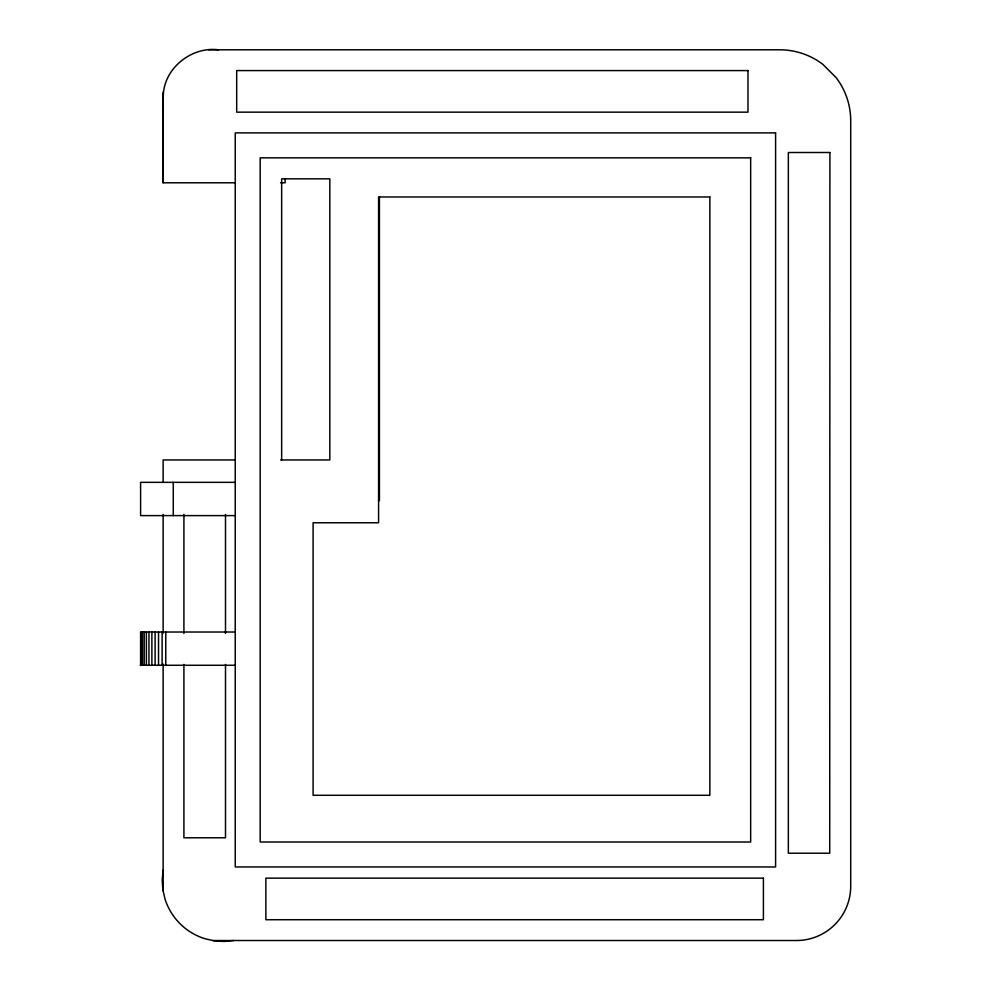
<?xml version="1.0" encoding="UTF-8"?>
<svg xmlns="http://www.w3.org/2000/svg" width="991" height="991" viewBox="0 0 991 991"><rect width="100%" height="100%" fill="white"/><g stroke="black" fill="none" stroke-linecap="round" stroke-linejoin="round"><path stroke-width="1.49" d="M235.239 182.79L163.131 182.79L163.131 93.55M163.131 182.79L163.28 104.067M163.292 96.35C163.404 68.701 191.362 46.255 218.404 49.798M163.292 91.705L163.131 106.917M163.131 870.048L162.202 879.735L162.821 889.447L164.989 898.924A60.748 60.748 0 0 0 204.728 938.663L214.205 940.831L223.916 941.45L233.603 940.521M208.729 49.798L779.781 49.798A70.931 70.931 0 0 1 822.964 64.452L836.057 77.546A70.931 70.931 0 0 1 850.712 120.729L850.712 886.214A54.294 54.294 0 0 1 796.417 940.521L212.842 940.521M280.589 182.79L285.123 182.79L285.123 178.838M235.239 459.948L163.131 459.948L163.131 482.53M280.589 459.948L329.817 459.948L329.817 178.838L281.655 178.838L281.655 459.948M235.239 482.344L140.598 482.344L140.598 515.605L235.239 515.605M378.587 500.554L379.429 500.554L379.429 196.974M235.239 632.023L140.598 632.023L140.598 665.271M140.288 665.271L235.239 665.271M225.502 514.403L225.502 633.435M225.502 664.404L225.502 837.791L183.917 837.791L183.917 664.404M183.917 514.403L183.917 633.435M173.264 482.344L173.264 515.605M165.782 632.023L165.782 665.271M163.131 514.428L163.131 633.199M163.131 664.057L163.131 890.81M162.115 632.023L162.115 665.271M158.535 632.023L158.535 665.271M155.104 632.023L155.104 665.271M151.883 632.023L151.883 665.271M148.96 632.023L148.96 665.271M146.383 632.023L146.383 665.271M144.203 632.023L144.203 665.271M142.481 632.023L142.481 665.271M141.23 632.023L141.23 665.271M829.901 152.515L829.727 853.214L788.353 853.214L788.353 152.515L829.901 152.515M747.982 70.584L236.688 70.584L236.688 112.156L747.982 112.156L747.982 70.584M775.594 132.893L235.239 132.893L235.239 866.964L775.594 866.964L775.594 132.893M750.658 157.842L260.187 157.842L260.187 842.016L750.658 842.016L750.658 157.842M709.841 196.974L378.587 196.974L378.587 522.765L313.094 522.765L313.094 795.29L709.841 795.29L709.841 196.974M763.404 878.15L265.861 878.15L265.861 919.722L763.404 919.722L763.404 878.15"/></g></svg>
